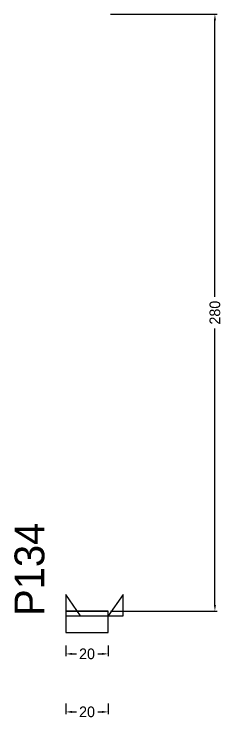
# Model space of a CAD drawing. Header units: centimetres. Extents: x -10500 to 4073, y -386 to 295.
# Drawn here: x 3975.8 to 4073.3, y -48.3 to 282.2 of the extents above; entities that cross this region are included whole.
import ezdxf

# ---------------------------------------------------------------- set-up
doc = ezdxf.new("R2010")
doc.units = ezdxf.units.CM
for name, color, linetype in [('NOMENCLATURA', 7, 'Continuous'), ('SARR_2.2x10', 60, 'Continuous'), ('SARR_2.2x7', 40, 'Continuous')]:
    doc.layers.add(name, color=color, linetype=linetype)
doc.dimstyles.new('PAINEL-NOVA', dxfattribs={"dimtxt": 5, "dimasz": 3, "dimexe": 1, "dimexo": 1, "dimgap": 1, "dimtad": 1, "dimcen": 2.5, "dimazin": 3, "dimtfac": 1, "dimtmove": 0, "dimatfit": 3})

# ---------------------------------------------------------------- blocks, each defined once
blk = doc.blocks.new('_CLOSEDFILLED')
at = {"color": 0, "linetype": 'BYBLOCK'}
blk.add_solid([(-1, 0.16), (0, 0), (-1, -0.16)], dxfattribs=at)
blk = doc.blocks.new('*D21')
for p, q in [((4000, -13.8), (4000, -18.8)), ((4020, -13.8), (4020, -18.8)), ((4003, -17.8), (4005, -17.8)), ((4015, -17.8), (4017, -17.8))]:
    blk.add_line(p, q)
at = {"layer": 'Defpoints'}
for p in [(4000, -12.8), (4020, -12.8), (4000, -17.8)]:
    blk.add_point(p, dxfattribs=at)
at = {"layer": 'SARR_2.2x10', "xscale": 3, "yscale": 3, "rotation": 180}
blk.add_blockref('_CLOSEDFILLED', (4000, -17.8), dxfattribs=at)
at = {"layer": 'SARR_2.2x10', "xscale": 3, "yscale": 3}
blk.add_blockref('_CLOSEDFILLED', (4020, -17.8), dxfattribs=at)
at = {"layer": 'SARR_2.2x10', "insert": (4010, -17.8), "char_height": 5, "attachment_point": 5}
blk.add_mtext('20', dxfattribs=at)
blk = doc.blocks.new('*D22')
for p, q in [((4021, 282.2), (4071, 282.2)), ((4070, 149.7), (4070, 279.2)), ((4070, 5.2), (4070, 134.7)), ((4021, 2.2), (4071, 2.2))]:
    blk.add_line(p, q)
at = {"layer": 'Defpoints'}
for p in [(4020, 282.2), (4020, 2.2), (4070, 2.2)]:
    blk.add_point(p, dxfattribs=at)
at = {"layer": 'SARR_2.2x10', "xscale": 3, "yscale": 3}
for p, rotation in [((4070, 282.2), 90), ((4070, 2.2), 270)]:
    blk.add_blockref('_CLOSEDFILLED', p, dxfattribs=dict(at, rotation=rotation))
at = {"layer": 'SARR_2.2x10', "insert": (4070, 142.2), "char_height": 5, "attachment_point": 5, "rotation": 90}
blk.add_mtext('280', dxfattribs=at)
blk = doc.blocks.new('*D23')
for p, q in [((4021, 282.2), (4071, 282.2)), ((4070, 149.7), (4070, 279.2)), ((4070, 5.2), (4070, 134.7)), ((4021, 2.2), (4071, 2.2))]:
    blk.add_line(p, q)
at = {"layer": 'Defpoints'}
for p in [(4020, 282.2), (4020, 2.2), (4070, 2.2)]:
    blk.add_point(p, dxfattribs=at)
at = {"layer": 'SARR_2.2x10', "xscale": 3, "yscale": 3}
for p, rotation in [((4070, 282.2), 90), ((4070, 2.2), 270)]:
    blk.add_blockref('_CLOSEDFILLED', p, dxfattribs=dict(at, rotation=rotation))
at = {"layer": 'SARR_2.2x10', "insert": (4070, 142.2), "char_height": 5, "attachment_point": 5, "rotation": 90}
blk.add_mtext('280', dxfattribs=at)
blk = doc.blocks.new('*D24')
for p, q in [((4021, 282.2), (4071, 282.2)), ((4070, 149.7), (4070, 279.2)), ((4070, 5.2), (4070, 134.7)), ((4021, 2.2), (4071, 2.2))]:
    blk.add_line(p, q)
at = {"layer": 'Defpoints'}
for p in [(4020, 282.2), (4020, 2.2), (4070, 2.2)]:
    blk.add_point(p, dxfattribs=at)
at = {"layer": 'SARR_2.2x10', "xscale": 3, "yscale": 3}
for p, rotation in [((4070, 282.2), 90), ((4070, 2.2), 270)]:
    blk.add_blockref('_CLOSEDFILLED', p, dxfattribs=dict(at, rotation=rotation))
at = {"layer": 'SARR_2.2x10', "insert": (4070, 142.2), "char_height": 5, "attachment_point": 5, "rotation": 90}
blk.add_mtext('280', dxfattribs=at)
blk = doc.blocks.new('*D25')
for p, q in [((4021, 282.2), (4071, 282.2)), ((4070, 149.7), (4070, 279.2)), ((4070, 5.2), (4070, 134.7)), ((4021, 2.2), (4071, 2.2))]:
    blk.add_line(p, q)
at = {"layer": 'Defpoints'}
for p in [(4020, 282.2), (4020, 2.2), (4070, 2.2)]:
    blk.add_point(p, dxfattribs=at)
at = {"layer": 'SARR_2.2x10', "xscale": 3, "yscale": 3}
for p, rotation in [((4070, 282.2), 90), ((4070, 2.2), 270)]:
    blk.add_blockref('_CLOSEDFILLED', p, dxfattribs=dict(at, rotation=rotation))
at = {"layer": 'SARR_2.2x10', "insert": (4070, 142.2), "char_height": 5, "attachment_point": 5, "rotation": 90}
blk.add_mtext('280', dxfattribs=at)
blk = doc.blocks.new('*D26')
for p, q in [((4000, -41), (4000, -46)), ((4020, -41), (4020, -46)), ((4003, -45), (4005, -45)), ((4015, -45), (4017, -45))]:
    blk.add_line(p, q)
at = {"layer": 'Defpoints'}
for p in [(4000, -40), (4020, -40), (4000, -45)]:
    blk.add_point(p, dxfattribs=at)
at = {"layer": 'SARR_2.2x10', "xscale": 3, "yscale": 3, "rotation": 180}
blk.add_blockref('_CLOSEDFILLED', (4000, -45), dxfattribs=at)
at = {"layer": 'SARR_2.2x10', "xscale": 3, "yscale": 3}
blk.add_blockref('_CLOSEDFILLED', (4020, -45), dxfattribs=at)
at = {"layer": 'SARR_2.2x10', "insert": (4010, -45), "char_height": 5, "attachment_point": 5}
blk.add_mtext('20', dxfattribs=at)
blk = doc.blocks.new('GRA-E')
at = {"layer": 'SARR_2.2x7'}
blk.add_lwpolyline([(0, 0), (7, 0), (0, 10)], close=True, dxfattribs=at)
blk = doc.blocks.new('GRA-D')
at = {"layer": 'SARR_2.2x7'}
blk.add_lwpolyline([(0, 0), (7, 0), (7, 10)], close=True, dxfattribs=at)

msp = doc.modelspace()

# ---------------------------------------------------------------- linework, layer by layer
at = {"layer": 'SARR_2.2x10'}
for p, q in [((4020, 2.2), (4000, 2.2)), ((4000, 2.2), (4000, -7.8)), ((4020, -7.8), (4020, 2.2)), ((4000, -7.8), (4020, -7.8))]:
    msp.add_line(p, q, dxfattribs=at)
at = {"layer": 'SARR_2.2x7'}
for p, q in [((4020, 2.2), (4000, 2.2)), ((4000, 2.2), (4000, 0)), ((4000, 2.2), (4007, 2.2)), ((4000, 2.2), (4007, 2.2)), ((4000, 2.2), (4007, 2.2)), ((4000, 2.2), (4007, 2.2)), ((4000, 0), (4020, 0)), ((4007, 2.2), (4020, 2.2)), ((4007, 2.2), (4020, 2.2)), ((4007, 2.2), (4020, 2.2)), ((4007, 2.2), (4020, 2.2)), ((4020, 0), (4020, 2.2))]:
    msp.add_line(p, q, dxfattribs=at)

# ---------------------------------------------------------------- block references
for name, p in [('GRA-E', (4000, 0)), ('GRA-D', (4020, 0))]:
    msp.add_blockref(name, p, dxfattribs=at)

# ---------------------------------------------------------------- texts
at = {"layer": 'NOMENCLATURA'}
msp.add_text('P134', height=14, rotation=90, dxfattribs=at).set_placement((3990, 0))

# ---------------------------------------------------------------- dimensions: what is measured, and where the dimension line sits
at = {"layer": 'SARR_2.2x10'}
for picture in ['*D22', '*D23', '*D24', '*D25']:
    dim = msp.add_linear_dim(base=(4070, 2.2), p1=(4020, 2.2), p2=(4020, 282.2), angle=90, dimstyle='PAINEL-NOVA', dxfattribs=at)
    dim.commit()
    dim.dimension.update_dxf_attribs({"geometry": picture, "text_midpoint": (4070, 142.2)})
for base, p1, p2, picture, middle in [((4000, -17.8), (4000, -12.8), (4020, -12.8), '*D21', (4010, -17.8)), ((4000, -45), (4000, -40), (4020, -40), '*D26', (4010, -45))]:
    dim = msp.add_linear_dim(base=base, p1=p1, p2=p2, dimstyle='PAINEL-NOVA', dxfattribs=at)
    dim.commit()
    dim.dimension.update_dxf_attribs({"geometry": picture, "text_midpoint": middle})

doc.saveas('drawing.dxf')
